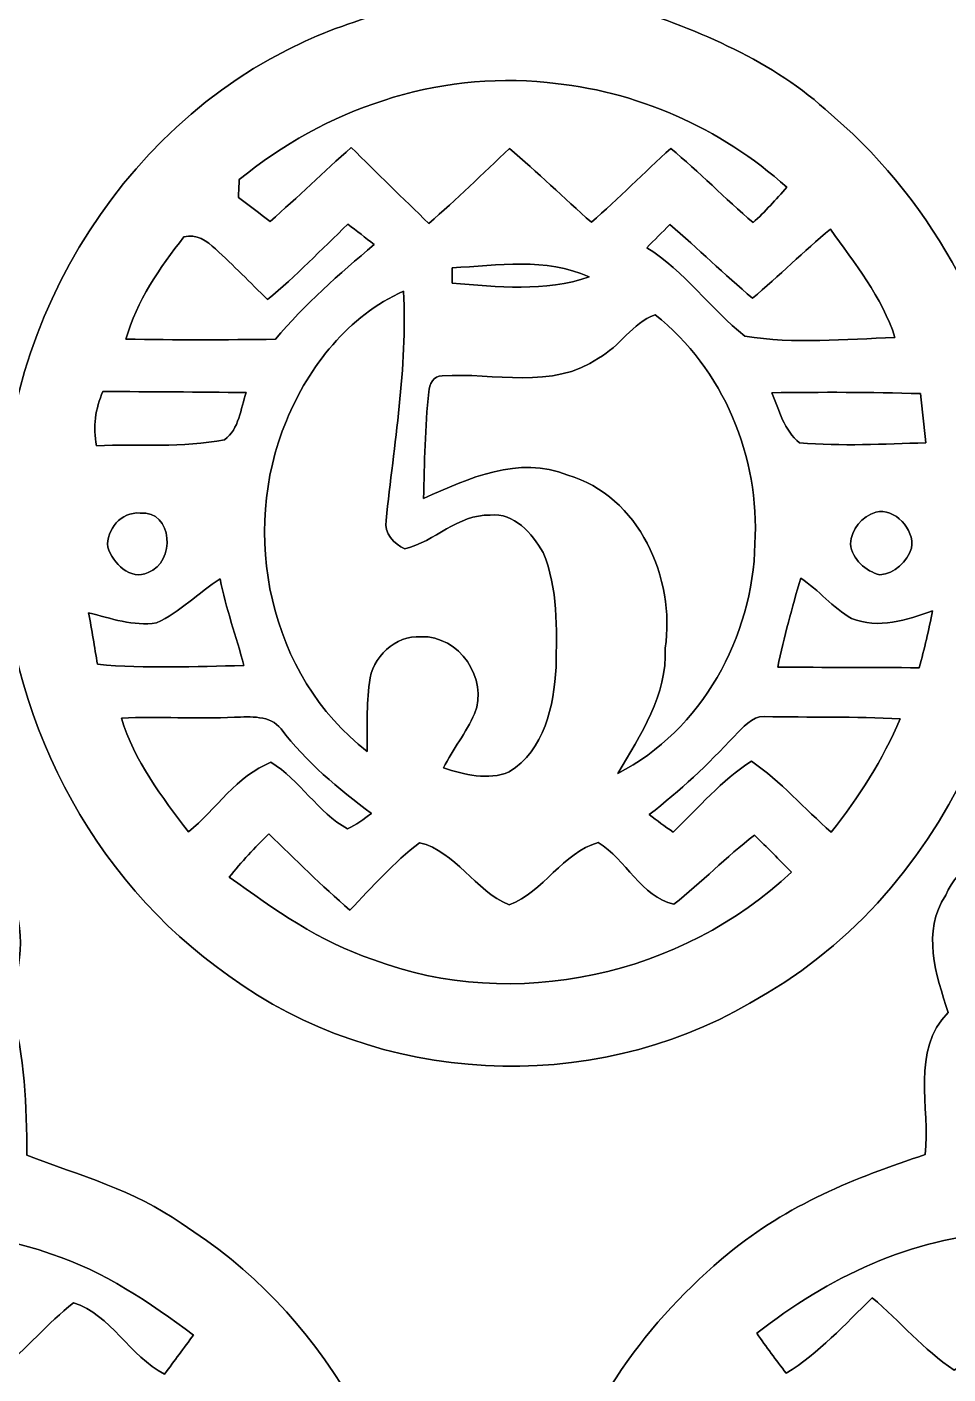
# Model space of a CAD drawing. Header units: centimetres. Extents: x -16.8 to 16.8, y -16.7 to 16.7.
# Drawn here: x -7.98 to -1.13, y -7.71 to 2.31 of the extents above; entities that cross this region are included whole.
import ezdxf

# ---------------------------------------------------------------- set-up
doc = ezdxf.new("R2010")
doc.units = ezdxf.units.CM
doc.header["$MEASUREMENT"] = 0
doc.layers.add('Layer 1', color=7, linetype='Continuous')

msp = doc.modelspace()

# ---------------------------------------------------------------- linework, layer by layer
at = {"layer": 'Layer 1', "color": 7}
for points, knots in [([(-16.77458, 16.66875), (-16.77458, 16.66875), (16.77458, 16.66875), (16.77458, 16.66875), (16.77458, 16.66875), (16.77458, 16.66875), (16.77458, -16.66875), (16.77458, -16.66875), (16.77458, -16.66875), (16.77458, -16.66875), (-16.77458, -16.66875), (-16.77458, -16.66875), (-16.77458, -16.66875), (-16.77458, -16.66875), (-16.77458, 16.66875), (-16.77458, 16.66875), (-16.77458, 16.66875), (-16.77458, 16.66875), (-16.77458, 16.66875), (-16.77458, 16.66875)], [0, 0, 0, 0, 0.16666667, 0.16666667, 0.16666667, 0.16666667, 0.33333333, 0.33333333, 0.33333333, 0.33333333, 0.5, 0.5, 0.5, 0.5, 0.66666667, 0.66666667, 0.66666667, 0.66666667, 1, 1, 1, 1]), ([(-5.1308, 4.11021), (-5.15549, 3.8795), (-5.00839, 3.64278), (-5.09764, 3.41736), (-5.09764, 3.41736), (-5.19042, 3.11397), (-5.16396, 2.79224), (-5.1756, 2.47932), (-5.1756, 2.47932), (-5.4169, 2.37949), (-5.67231, 2.31563), (-5.90868, 2.2031), (-5.90868, 2.2031), (-7.31943, 1.56245), (-8.22607, 0.00529), (-8.15834, -1.53353), (-8.15834, -1.53353), (-8.14317, -2.78941), (-7.50746, -4.02661), (-6.47488, -4.74662), (-6.47488, -4.74662), (-5.36822, -5.55731), (-3.78531, -5.64444), (-2.60103, -4.94841), (-2.60103, -4.94841), (-1.16769, -4.17618), (-0.37148, -2.43699), (-0.63359, -0.84349), (-0.63359, -0.84349), (-0.75212, 0.14499), (-1.28094, 1.06221), (-2.04047, 1.69792), (-2.04047, 1.69792), (-2.47544, 2.08809), (-3.0286, 2.29835), (-3.57258, 2.48391), (-3.57258, 2.48391), (-3.58704, 2.81023), (-3.55247, 3.15066), (-3.66324, 3.46393), (-3.66324, 3.46393), (-3.74333, 3.65619), (-3.58211, 3.84246), (-3.58987, 4.03613), (-3.58987, 4.03613), (-3.6262, 4.32082), (-3.76696, 4.62139), (-4.04566, 4.73922), (-4.04566, 4.73922), (-4.49086, 4.97769), (-5.12692, 4.62598), (-5.1308, 4.11021), (-5.1308, 4.11021), (-5.1308, 4.11021), (-5.1308, 4.11021), (-5.1308, 4.11021)], [0, 0, 0, 0, 0.06666667, 0.06666667, 0.06666667, 0.06666667, 0.13333333, 0.13333333, 0.13333333, 0.13333333, 0.2, 0.2, 0.2, 0.2, 0.26666667, 0.26666667, 0.26666667, 0.26666667, 0.33333333, 0.33333333, 0.33333333, 0.33333333, 0.4, 0.4, 0.4, 0.4, 0.46666667, 0.46666667, 0.46666667, 0.46666667, 0.53333333, 0.53333333, 0.53333333, 0.53333333, 0.6, 0.6, 0.6, 0.6, 0.66666667, 0.66666667, 0.66666667, 0.66666667, 0.73333333, 0.73333333, 0.73333333, 0.73333333, 0.8, 0.8, 0.8, 0.8, 0.86666667, 0.86666667, 0.86666667, 0.86666667, 1, 1, 1, 1]), ([(-6.39798, 1.17546), (-5.76121, 1.69545), (-4.93254, 1.98367), (-4.1081, 1.89583), (-4.1081, 1.89583), (-3.44946, 1.83903), (-2.81728, 1.55998), (-2.32657, 1.11795), (-2.32657, 1.11795), (-2.40559, 1.02588), (-2.48744, 0.93663), (-2.57669, 0.85443), (-2.57669, 0.85443), (-2.78412, 1.03505), (-2.97815, 1.23049), (-3.18911, 1.40688), (-3.18911, 1.40688), (-3.38596, 1.22414), (-3.57717, 1.0347), (-3.77896, 0.85725), (-3.77896, 0.85725), (-3.98357, 1.03928), (-4.18006, 1.22908), (-4.38926, 1.40582), (-4.38926, 1.40582), (-4.58752, 1.21849), (-4.7819, 1.02729), (-4.98828, 0.84878), (-4.98828, 0.84878), (-5.18089, 1.03681), (-5.37563, 1.22202), (-5.56507, 1.41323), (-5.56507, 1.41323), (-5.77039, 1.23508), (-5.96336, 1.04352), (-6.16726, 0.86395), (-6.16726, 0.86395), (-6.24664, 0.92287), (-6.32566, 0.98284), (-6.40468, 1.04175), (-6.40468, 1.04175), (-6.40256, 1.08656), (-6.40045, 1.13101), (-6.39798, 1.17546)], [0, 0, 0, 0, 0.08333333, 0.08333333, 0.08333333, 0.08333333, 0.16666667, 0.16666667, 0.16666667, 0.16666667, 0.25, 0.25, 0.25, 0.25, 0.33333333, 0.33333333, 0.33333333, 0.33333333, 0.41666667, 0.41666667, 0.41666667, 0.41666667, 0.5, 0.5, 0.5, 0.5, 0.58333333, 0.58333333, 0.58333333, 0.58333333, 0.66666667, 0.66666667, 0.66666667, 0.66666667, 0.75, 0.75, 0.75, 0.75, 0.83333333, 0.83333333, 0.83333333, 0.83333333, 1, 1, 1, 1]), ([(-6.18737, 0.28258), (-5.97676, 0.45685), (-5.78838, 0.65546), (-5.58976, 0.84243), (-5.58976, 0.84243), (-5.52485, 0.79304), (-5.45994, 0.74295), (-5.39609, 0.6918), (-5.39609, 0.6918), (-5.65326, 0.47025), (-5.91256, 0.24906), (-6.12987, -0.01305), (-6.12987, -0.01305), (-6.50064, -0.01729), (-6.87141, -0.01799), (-7.24182, -0.01199), (-7.24182, -0.01199), (-7.16068, 0.27164), (-6.99135, 0.51999), (-6.81002, 0.74824), (-6.81002, 0.74824), (-6.71971, 0.77752), (-6.63787, 0.71508), (-6.57401, 0.65899), (-6.57401, 0.65899), (-6.44137, 0.53763), (-6.31684, 0.40746), (-6.18737, 0.28258)], [0, 0, 0, 0, 0.125, 0.125, 0.125, 0.125, 0.25, 0.25, 0.25, 0.25, 0.375, 0.375, 0.375, 0.375, 0.5, 0.5, 0.5, 0.5, 0.625, 0.625, 0.625, 0.625, 0.75, 0.75, 0.75, 0.75, 1, 1, 1, 1]), ([(-3.36726, 0.66816), (-3.31047, 0.72566), (-3.25332, 0.78317), (-3.19581, 0.83996), (-3.19581, 0.83996), (-2.98626, 0.66287), (-2.78977, 0.47061), (-2.58128, 0.29175), (-2.58128, 0.29175), (-2.38407, 0.45861), (-2.19992, 0.64064), (-2.00166, 0.8068), (-2.00166, 0.8068), (-1.82139, 0.55245), (-1.61678, 0.30198), (-1.52118, 0.00035), (-1.52118, 0.00035), (-1.89195, -0.01094), (-2.27154, -0.05151), (-2.63807, 0.01058), (-2.63807, 0.01058), (-2.89384, 0.21343), (-3.08469, 0.49354), (-3.36726, 0.66816)], [0, 0, 0, 0, 0.14285714, 0.14285714, 0.14285714, 0.14285714, 0.28571429, 0.28571429, 0.28571429, 0.28571429, 0.42857143, 0.42857143, 0.42857143, 0.42857143, 0.57142857, 0.57142857, 0.57142857, 0.57142857, 0.71428571, 0.71428571, 0.71428571, 0.71428571, 1, 1, 1, 1]), ([(-4.81401, 0.51788), (-4.47393, 0.5394), (-4.11903, 0.59478), (-3.79659, 0.45156), (-3.79659, 0.45156), (-4.12256, 0.33655), (-4.47851, 0.37818), (-4.81542, 0.40358), (-4.81542, 0.40358), (-4.81506, 0.43215), (-4.81436, 0.4893), (-4.81401, 0.51788)], [0, 0, 0, 0, 0.25, 0.25, 0.25, 0.25, 0.5, 0.5, 0.5, 0.5, 1, 1, 1, 1]), ([(-6.04696, -0.61842), (-5.88081, -0.21061), (-5.58518, 0.16051), (-5.17701, 0.34502), (-5.17701, 0.34502), (-5.14597, -0.22719), (-5.24792, -0.79304), (-5.30613, -1.35996), (-5.30613, -1.35996), (-5.3213, -1.45556), (-5.24722, -1.53353), (-5.16643, -1.57127), (-5.16643, -1.57127), (-4.94206, -1.51765), (-4.7752, -1.31128), (-4.53143, -1.32115), (-4.53143, -1.32115), (-4.35328, -1.29822), (-4.22028, -1.45803), (-4.13879, -1.59703), (-4.13879, -1.59703), (-4.02555, -1.86408), (-4.03719, -2.16676), (-4.04213, -2.45145), (-4.04213, -2.45145), (-4.05836, -2.7372), (-4.1275, -3.06952), (-4.39032, -3.23003), (-4.39032, -3.23003), (-4.54907, -3.29353), (-4.7244, -3.25014), (-4.87998, -3.2004), (-4.87998, -3.2004), (-4.81048, -3.06141), (-4.71064, -2.93899), (-4.64785, -2.79682), (-4.64785, -2.79682), (-4.54272, -2.53859), (-4.76391, -2.21403), (-5.04649, -2.22462), (-5.04649, -2.22462), (-5.23769, -2.21051), (-5.41126, -2.37808), (-5.43031, -2.56469), (-5.43031, -2.56469), (-5.45112, -2.73473), (-5.44865, -2.90583), (-5.44583, -3.07693), (-5.44583, -3.07693), (-6.17714, -2.51813), (-6.39798, -1.45133), (-6.04696, -0.61842)], [0, 0, 0, 0, 0.07142857, 0.07142857, 0.07142857, 0.07142857, 0.14285714, 0.14285714, 0.14285714, 0.14285714, 0.21428571, 0.21428571, 0.21428571, 0.21428571, 0.28571429, 0.28571429, 0.28571429, 0.28571429, 0.35714286, 0.35714286, 0.35714286, 0.35714286, 0.42857143, 0.42857143, 0.42857143, 0.42857143, 0.5, 0.5, 0.5, 0.5, 0.57142857, 0.57142857, 0.57142857, 0.57142857, 0.64285714, 0.64285714, 0.64285714, 0.64285714, 0.71428571, 0.71428571, 0.71428571, 0.71428571, 0.78571429, 0.78571429, 0.78571429, 0.78571429, 0.85714286, 0.85714286, 0.85714286, 0.85714286, 1, 1, 1, 1]), ([(-3.72674, -0.15205), (-3.56799, -0.06879), (-3.47663, 0.10724), (-3.30588, 0.16933), (-3.30588, 0.16933), (-2.79718, -0.22825), (-2.52483, -0.89288), (-2.56258, -1.53317), (-2.56258, -1.53317), (-2.57704, -2.22285), (-2.95875, -2.92453), (-3.58316, -3.24026), (-3.58316, -3.24026), (-3.41242, -2.95381), (-3.21557, -2.65924), (-3.23003, -2.30999), (-3.23003, -2.30999), (-3.15348, -1.79176), (-3.42406, -1.17616), (-3.95534, -1.02306), (-3.95534, -1.02306), (-4.31906, -0.87489), (-4.69441, -1.04563), (-5.02673, -1.19627), (-5.02673, -1.19627), (-5.02214, -0.93204), (-5.01615, -0.66746), (-4.98898, -0.40464), (-4.98898, -0.40464), (-4.98651, -0.34749), (-4.95265, -0.28293), (-4.88809, -0.28434), (-4.88809, -0.28434), (-4.50462, -0.25894), (-4.06718, -0.39264), (-3.72674, -0.15205)], [0, 0, 0, 0, 0.1, 0.1, 0.1, 0.1, 0.2, 0.2, 0.2, 0.2, 0.3, 0.3, 0.3, 0.3, 0.4, 0.4, 0.4, 0.4, 0.5, 0.5, 0.5, 0.5, 0.6, 0.6, 0.6, 0.6, 0.7, 0.7, 0.7, 0.7, 0.8, 0.8, 0.8, 0.8, 1, 1, 1, 1]), ([(-7.41221, -0.40005), (-7.05732, -0.40393), (-6.70207, -0.40428), (-6.34683, -0.40887), (-6.34683, -0.40887), (-6.3881, -0.5274), (-6.39904, -0.68121), (-6.50699, -0.75953), (-6.50699, -0.75953), (-6.81849, -0.82233), (-7.14304, -0.78952), (-7.45913, -0.80398), (-7.45913, -0.80398), (-7.49018, -0.6671), (-7.46725, -0.52776), (-7.41221, -0.40005)], [0, 0, 0, 0, 0.2, 0.2, 0.2, 0.2, 0.4, 0.4, 0.4, 0.4, 0.6, 0.6, 0.6, 0.6, 1, 1, 1, 1]), ([(-2.43769, -0.41028), (-2.06939, -0.40499), (-1.70074, -0.40605), (-1.33209, -0.41663), (-1.33209, -0.41663), (-1.31657, -0.53834), (-1.30493, -0.66005), (-1.29293, -0.78281), (-1.29293, -0.78281), (-1.60514, -0.79128), (-1.91876, -0.80998), (-2.23026, -0.78211), (-2.23026, -0.78211), (-2.34633, -0.69144), (-2.38301, -0.5401), (-2.43769, -0.41028)], [0, 0, 0, 0, 0.2, 0.2, 0.2, 0.2, 0.4, 0.4, 0.4, 0.4, 0.6, 0.6, 0.6, 0.6, 1, 1, 1, 1]), ([(-7.13599, -1.30528), (-6.88869, -1.28305), (-6.87105, -1.67428), (-7.07637, -1.74625), (-7.07637, -1.74625), (-7.20796, -1.81151), (-7.33813, -1.67569), (-7.37694, -1.55928), (-7.37694, -1.55928), (-7.38752, -1.4284), (-7.27569, -1.29187), (-7.13599, -1.30528)], [0, 0, 0, 0, 0.25, 0.25, 0.25, 0.25, 0.5, 0.5, 0.5, 0.5, 1, 1, 1, 1]), ([(-1.66441, -1.29787), (-1.52047, -1.26647), (-1.37583, -1.42381), (-1.39735, -1.56492), (-1.39735, -1.56492), (-1.42981, -1.66652), (-1.524, -1.75719), (-1.63301, -1.76389), (-1.63301, -1.76389), (-1.74025, -1.73884), (-1.84044, -1.64712), (-1.85173, -1.53458), (-1.85173, -1.53458), (-1.8482, -1.42663), (-1.7653, -1.33068), (-1.66441, -1.29787)], [0, 0, 0, 0, 0.2, 0.2, 0.2, 0.2, 0.4, 0.4, 0.4, 0.4, 0.6, 0.6, 0.6, 0.6, 1, 1, 1, 1]), ([(-7.01428, -2.12125), (-6.83895, -2.04188), (-6.70278, -1.89724), (-6.54121, -1.79388), (-6.54121, -1.79388), (-6.49852, -2.0133), (-6.41914, -2.2225), (-6.36446, -2.43875), (-6.36446, -2.43875), (-6.72712, -2.44616), (-7.09154, -2.46309), (-7.45349, -2.42923), (-7.45349, -2.42923), (-7.47324, -2.30117), (-7.49653, -2.17382), (-7.5184, -2.04646), (-7.5184, -2.04646), (-7.35506, -2.08703), (-7.18432, -2.14947), (-7.01428, -2.12125)], [0, 0, 0, 0, 0.16666667, 0.16666667, 0.16666667, 0.16666667, 0.33333333, 0.33333333, 0.33333333, 0.33333333, 0.5, 0.5, 0.5, 0.5, 0.66666667, 0.66666667, 0.66666667, 0.66666667, 1, 1, 1, 1]), ([(-2.22215, -1.78823), (-2.08844, -1.87854), (-1.98438, -2.00801), (-1.84397, -2.08915), (-1.84397, -2.08915), (-1.645, -2.16853), (-1.43157, -2.10079), (-1.24107, -2.03165), (-1.24107, -2.03165), (-1.26929, -2.17382), (-1.30281, -2.31493), (-1.34056, -2.45498), (-1.34056, -2.45498), (-1.69157, -2.45322), (-2.04223, -2.45357), (-2.39289, -2.44969), (-2.39289, -2.44969), (-2.34738, -2.22638), (-2.28529, -2.00695), (-2.22215, -1.78823)], [0, 0, 0, 0, 0.16666667, 0.16666667, 0.16666667, 0.16666667, 0.33333333, 0.33333333, 0.33333333, 0.33333333, 0.5, 0.5, 0.5, 0.5, 0.66666667, 0.66666667, 0.66666667, 0.66666667, 1, 1, 1, 1]), ([(-7.27463, -2.82893), (-6.99417, -2.81658), (-6.71371, -2.83739), (-6.43361, -2.82258), (-6.43361, -2.82258), (-6.31543, -2.82187), (-6.16903, -2.80423), (-6.08718, -2.91006), (-6.08718, -2.91006), (-5.8988, -3.15595), (-5.66279, -3.35527), (-5.41443, -3.53836), (-5.41443, -3.53836), (-5.47229, -3.57928), (-5.52873, -3.62303), (-5.59294, -3.65372), (-5.59294, -3.65372), (-5.81554, -3.52989), (-5.94572, -3.29036), (-6.16303, -3.15842), (-6.16303, -3.15842), (-6.41456, -3.25614), (-6.57225, -3.50802), (-6.7758, -3.6763), (-6.7758, -3.6763), (-6.97265, -3.41489), (-7.18114, -3.14748), (-7.27463, -2.82893)], [0, 0, 0, 0, 0.125, 0.125, 0.125, 0.125, 0.25, 0.25, 0.25, 0.25, 0.375, 0.375, 0.375, 0.375, 0.5, 0.5, 0.5, 0.5, 0.625, 0.625, 0.625, 0.625, 0.75, 0.75, 0.75, 0.75, 1, 1, 1, 1]), ([(-2.71533, -2.96298), (-2.65183, -2.90301), (-2.59045, -2.81517), (-2.49273, -2.81834), (-2.49273, -2.81834), (-2.15618, -2.82469), (-1.81857, -2.81728), (-1.48202, -2.83492), (-1.48202, -2.83492), (-1.61184, -3.13831), (-1.78964, -3.42018), (-1.99531, -3.677), (-1.99531, -3.677), (-2.19604, -3.5052), (-2.36855, -3.29812), (-2.58868, -3.15031), (-2.58868, -3.15031), (-2.81093, -3.29106), (-2.98238, -3.49709), (-3.17183, -3.677), (-3.17183, -3.677), (-3.2325, -3.63502), (-3.29142, -3.59163), (-3.34857, -3.54612), (-3.34857, -3.54612), (-3.11997, -3.37114), (-2.91148, -3.17288), (-2.71533, -2.96298)], [0, 0, 0, 0, 0.125, 0.125, 0.125, 0.125, 0.25, 0.25, 0.25, 0.25, 0.375, 0.375, 0.375, 0.375, 0.5, 0.5, 0.5, 0.5, 0.625, 0.625, 0.625, 0.625, 0.75, 0.75, 0.75, 0.75, 1, 1, 1, 1]), ([(-1.14406, -4.14655), (-1.32362, -4.41431), (-1.21673, -4.73922), (-1.12501, -5.01967), (-1.12501, -5.01967), (-1.40476, -5.29766), (-1.25836, -5.72841), (-1.29575, -6.07554), (-1.29575, -6.07554), (-1.81539, -6.24487), (-2.32904, -6.45336), (-2.75449, -6.80649), (-2.75449, -6.80649), (-3.36621, -7.30497), (-3.83787, -7.97666), (-4.07035, -8.73337), (-4.07035, -8.73337), (-4.45488, -9.94128), (-4.25344, -11.33263), (-3.50802, -12.3631), (-3.50802, -12.3631), (-2.79964, -13.36957), (-1.57939, -14.0395), (-0.33443, -13.95377), (-0.33443, -13.95377), (0.85584, -13.93719), (1.99425, -13.25704), (2.62714, -12.25832), (2.62714, -12.25832), (3.38208, -11.18306), (3.49462, -9.73878), (3.05223, -8.51923), (3.05223, -8.51923), (2.6095, -7.33213), (1.57304, -6.39269), (0.34184, -6.08577), (0.34184, -6.08577), (0.29774, -5.73334), (0.43815, -5.30296), (0.1845, -5.00874), (0.1845, -5.00874), (0.33267, -4.65384), (0.35384, -4.18924), (0.02611, -3.92571), (0.02611, -3.92571), (-0.31256, -3.5874), (-0.94827, -3.71299), (-1.14406, -4.14655), (-1.14406, -4.14655), (-1.14406, -4.14655), (-1.14406, -4.14655), (-1.14406, -4.14655)], [0, 0, 0, 0, 0.07142857, 0.07142857, 0.07142857, 0.07142857, 0.14285714, 0.14285714, 0.14285714, 0.14285714, 0.21428571, 0.21428571, 0.21428571, 0.21428571, 0.28571429, 0.28571429, 0.28571429, 0.28571429, 0.35714286, 0.35714286, 0.35714286, 0.35714286, 0.42857143, 0.42857143, 0.42857143, 0.42857143, 0.5, 0.5, 0.5, 0.5, 0.57142857, 0.57142857, 0.57142857, 0.57142857, 0.64285714, 0.64285714, 0.64285714, 0.64285714, 0.71428571, 0.71428571, 0.71428571, 0.71428571, 0.78571429, 0.78571429, 0.78571429, 0.78571429, 0.85714286, 0.85714286, 0.85714286, 0.85714286, 1, 1, 1, 1]), ([(-6.47277, -4.01285), (-6.3821, -3.89855), (-6.28297, -3.7913), (-6.1782, -3.69041), (-6.1782, -3.69041), (-5.97958, -3.88126), (-5.7852, -4.07741), (-5.57601, -4.25697), (-5.57601, -4.25697), (-5.40844, -4.08481), (-5.24898, -3.90208), (-5.05707, -3.75638), (-5.05707, -3.75638), (-4.79002, -3.81811), (-4.64397, -4.1148), (-4.39138, -4.21816), (-4.39138, -4.21816), (-4.13491, -4.12291), (-3.99274, -3.82905), (-3.7278, -3.75497), (-3.7278, -3.75497), (-3.52354, -3.88126), (-3.40748, -4.15749), (-3.16548, -4.21358), (-3.16548, -4.21358), (-2.95804, -4.05201), (-2.77601, -3.85974), (-2.56646, -3.70029), (-2.56646, -3.70029), (-2.47438, -3.7906), (-2.38196, -3.88197), (-2.29059, -3.97404), (-2.29059, -3.97404), (-3.10127, -4.74028), (-4.3561, -5.02461), (-5.40385, -4.62386), (-5.40385, -4.62386), (-5.79896, -4.49756), (-6.13798, -4.24991), (-6.47277, -4.01285)], [0, 0, 0, 0, 0.09090909, 0.09090909, 0.09090909, 0.09090909, 0.18181818, 0.18181818, 0.18181818, 0.18181818, 0.27272727, 0.27272727, 0.27272727, 0.27272727, 0.36363636, 0.36363636, 0.36363636, 0.36363636, 0.45454545, 0.45454545, 0.45454545, 0.45454545, 0.54545455, 0.54545455, 0.54545455, 0.54545455, 0.63636364, 0.63636364, 0.63636364, 0.63636364, 0.72727273, 0.72727273, 0.72727273, 0.72727273, 0.81818182, 0.81818182, 0.81818182, 0.81818182, 1, 1, 1, 1]), ([(-9.55393, -4.61398), (-9.5437, -4.76814), (-9.43469, -4.92689), (-9.49254, -5.08388), (-9.49254, -5.08388), (-9.5945, -5.39679), (-9.57545, -5.73158), (-9.58638, -6.05649), (-9.58638, -6.05649), (-9.72432, -6.11646), (-9.86473, -6.17114), (-10.00689, -6.22053), (-10.00689, -6.22053), (-10.60591, -6.42761), (-11.14319, -6.80156), (-11.56053, -7.27781), (-11.56053, -7.27781), (-12.59628, -8.42081), (-12.87216, -10.17517), (-12.25797, -11.58699), (-12.25797, -11.58699), (-11.71646, -12.97658), (-10.30146, -13.97635), (-8.80357, -13.98199), (-8.80357, -13.98199), (-8.15305, -13.95412), (-7.49053, -13.80772), (-6.93349, -13.45812), (-6.93349, -13.45812), (-5.62257, -12.68977), (-4.85775, -11.11744), (-5.02214, -9.61284), (-5.02214, -9.61284), (-5.1248, -8.39964), (-5.79296, -7.23441), (-6.83119, -6.58601), (-6.83119, -6.58601), (-7.17585, -6.34012), (-7.5879, -6.22864), (-7.97878, -6.08048), (-7.97878, -6.08048), (-7.97878, -5.71288), (-7.99042, -5.34211), (-8.09801, -4.99004), (-8.09801, -4.99004), (-8.04933, -4.71276), (-7.95126, -4.39138), (-8.12412, -4.13949), (-8.12412, -4.13949), (-8.25853, -3.89572), (-8.52099, -3.74156), (-8.79793, -3.72886), (-8.79793, -3.72886), (-9.2269, -3.75673), (-9.63754, -4.16913), (-9.55393, -4.61398), (-9.55393, -4.61398), (-9.55393, -4.61398), (-9.55393, -4.61398), (-9.55393, -4.61398)], [0, 0, 0, 0, 0.0625, 0.0625, 0.0625, 0.0625, 0.125, 0.125, 0.125, 0.125, 0.1875, 0.1875, 0.1875, 0.1875, 0.25, 0.25, 0.25, 0.25, 0.3125, 0.3125, 0.3125, 0.3125, 0.375, 0.375, 0.375, 0.375, 0.4375, 0.4375, 0.4375, 0.4375, 0.5, 0.5, 0.5, 0.5, 0.5625, 0.5625, 0.5625, 0.5625, 0.625, 0.625, 0.625, 0.625, 0.6875, 0.6875, 0.6875, 0.6875, 0.75, 0.75, 0.75, 0.75, 0.8125, 0.8125, 0.8125, 0.8125, 0.875, 0.875, 0.875, 0.875, 1, 1, 1, 1]), ([(-10.86661, -7.44502), (-10.06193, -6.68761), (-8.83285, -6.44631), (-7.79568, -6.81461), (-7.79568, -6.81461), (-7.40622, -6.93984), (-7.06543, -7.17621), (-6.73911, -7.4168), (-6.73911, -7.4168), (-6.81002, -7.51381), (-6.88234, -7.60977), (-6.9536, -7.70678), (-6.9536, -7.70678), (-7.2136, -7.5759), (-7.35365, -7.26405), (-7.63094, -7.17691), (-7.63094, -7.17691), (-7.82496, -7.32861), (-7.98054, -7.52299), (-8.17351, -7.67574), (-8.17351, -7.67574), (-8.44762, -7.60095), (-8.55133, -7.23794), (-8.82968, -7.17973), (-8.82968, -7.17973), (-9.03746, -7.3406), (-9.21385, -7.53816), (-9.41846, -7.70326), (-9.41846, -7.70326), (-9.59344, -7.53216), (-9.75642, -7.34836), (-9.94763, -7.19561), (-9.94763, -7.19561), (-10.00266, -7.15222), (-10.07533, -7.20019), (-10.11167, -7.24464), (-10.11167, -7.24464), (-10.27712, -7.38822), (-10.42882, -7.54662), (-10.59004, -7.69549), (-10.59004, -7.69549), (-10.68282, -7.61118), (-10.77489, -7.52898), (-10.86661, -7.44502)], [0, 0, 0, 0, 0.08333333, 0.08333333, 0.08333333, 0.08333333, 0.16666667, 0.16666667, 0.16666667, 0.16666667, 0.25, 0.25, 0.25, 0.25, 0.33333333, 0.33333333, 0.33333333, 0.33333333, 0.41666667, 0.41666667, 0.41666667, 0.41666667, 0.5, 0.5, 0.5, 0.5, 0.58333333, 0.58333333, 0.58333333, 0.58333333, 0.66666667, 0.66666667, 0.66666667, 0.66666667, 0.75, 0.75, 0.75, 0.75, 0.83333333, 0.83333333, 0.83333333, 0.83333333, 1, 1, 1, 1]), ([(-2.54811, -7.40339), (-2.02494, -6.99276), (-1.39629, -6.6869), (-0.72249, -6.65656), (-0.72249, -6.65656), (0.10442, -6.56978), (0.95038, -6.87458), (1.56422, -7.42703), (1.56422, -7.42703), (1.49401, -7.52369), (1.4164, -7.61436), (1.32997, -7.69655), (1.32997, -7.69655), (1.11654, -7.51593), (0.91511, -7.32155), (0.70379, -7.13916), (0.70379, -7.13916), (0.51082, -7.31943), (0.34678, -7.54027), (0.11747, -7.6775), (0.11747, -7.6775), (-0.1083, -7.5251), (-0.28646, -7.31344), (-0.49318, -7.13775), (-0.49318, -7.13775), (-0.68545, -7.31979), (-0.84773, -7.54486), (-1.08197, -7.6768), (-1.08197, -7.6768), (-1.30739, -7.52581), (-1.48449, -7.3152), (-1.69016, -7.13987), (-1.69016, -7.13987), (-1.89406, -7.33707), (-2.08633, -7.55297), (-2.33116, -7.70079), (-2.33116, -7.70079), (-2.40524, -7.60236), (-2.48003, -7.5057), (-2.54811, -7.40339)], [0, 0, 0, 0, 0.09090909, 0.09090909, 0.09090909, 0.09090909, 0.18181818, 0.18181818, 0.18181818, 0.18181818, 0.27272727, 0.27272727, 0.27272727, 0.27272727, 0.36363636, 0.36363636, 0.36363636, 0.36363636, 0.45454545, 0.45454545, 0.45454545, 0.45454545, 0.54545455, 0.54545455, 0.54545455, 0.54545455, 0.63636364, 0.63636364, 0.63636364, 0.63636364, 0.72727273, 0.72727273, 0.72727273, 0.72727273, 0.81818182, 0.81818182, 0.81818182, 0.81818182, 1, 1, 1, 1])]:
    msp.add_open_spline(points, degree=3, knots=knots, dxfattribs=at)
at = {"layer": 'Layer 1', "color": 250}
for points, knots in [([(-5.1308, 4.11021), (-5.12692, 4.62598), (-4.49086, 4.97769), (-4.04566, 4.73922), (-4.04566, 4.73922), (-3.76696, 4.62139), (-3.6262, 4.32082), (-3.58987, 4.03613), (-3.58987, 4.03613), (-3.58211, 3.84246), (-3.74333, 3.65619), (-3.66324, 3.46393), (-3.66324, 3.46393), (-3.55247, 3.15066), (-3.58704, 2.81023), (-3.57258, 2.48391), (-3.57258, 2.48391), (-3.0286, 2.29835), (-2.47544, 2.08809), (-2.04047, 1.69792), (-2.04047, 1.69792), (-1.28094, 1.06221), (-0.75212, 0.14499), (-0.63359, -0.84349), (-0.63359, -0.84349), (-0.37148, -2.43699), (-1.16769, -4.17618), (-2.60103, -4.94841), (-2.60103, -4.94841), (-3.78531, -5.64444), (-5.36822, -5.55731), (-6.47488, -4.74662), (-6.47488, -4.74662), (-7.50746, -4.02661), (-8.14317, -2.78941), (-8.15834, -1.53353), (-8.15834, -1.53353), (-8.22607, 0.00529), (-7.31943, 1.56245), (-5.90868, 2.2031), (-5.90868, 2.2031), (-5.67231, 2.31563), (-5.4169, 2.37949), (-5.1756, 2.47932), (-5.1756, 2.47932), (-5.16396, 2.79224), (-5.19042, 3.11397), (-5.09764, 3.41736), (-5.09764, 3.41736), (-5.00839, 3.64278), (-5.15549, 3.8795), (-5.1308, 4.11021), (-5.1308, 4.11021), (-5.1308, 4.11021), (-5.1308, 4.11021), (-5.1308, 4.11021)], [0, 0, 0, 0, 0.06666667, 0.06666667, 0.06666667, 0.06666667, 0.13333333, 0.13333333, 0.13333333, 0.13333333, 0.2, 0.2, 0.2, 0.2, 0.26666667, 0.26666667, 0.26666667, 0.26666667, 0.33333333, 0.33333333, 0.33333333, 0.33333333, 0.4, 0.4, 0.4, 0.4, 0.46666667, 0.46666667, 0.46666667, 0.46666667, 0.53333333, 0.53333333, 0.53333333, 0.53333333, 0.6, 0.6, 0.6, 0.6, 0.66666667, 0.66666667, 0.66666667, 0.66666667, 0.73333333, 0.73333333, 0.73333333, 0.73333333, 0.8, 0.8, 0.8, 0.8, 0.86666667, 0.86666667, 0.86666667, 0.86666667, 1, 1, 1, 1]), ([(-6.39798, 1.17546), (-6.40045, 1.13101), (-6.40256, 1.08656), (-6.40468, 1.04175), (-6.40468, 1.04175), (-6.32566, 0.98284), (-6.24664, 0.92287), (-6.16726, 0.86395), (-6.16726, 0.86395), (-5.96336, 1.04352), (-5.77039, 1.23508), (-5.56507, 1.41323), (-5.56507, 1.41323), (-5.37563, 1.22202), (-5.18089, 1.03681), (-4.98828, 0.84878), (-4.98828, 0.84878), (-4.7819, 1.02729), (-4.58752, 1.21849), (-4.38926, 1.40582), (-4.38926, 1.40582), (-4.18006, 1.22908), (-3.98357, 1.03928), (-3.77896, 0.85725), (-3.77896, 0.85725), (-3.57717, 1.0347), (-3.38596, 1.22414), (-3.18911, 1.40688), (-3.18911, 1.40688), (-2.97815, 1.23049), (-2.78412, 1.03505), (-2.57669, 0.85443), (-2.57669, 0.85443), (-2.48744, 0.93663), (-2.40559, 1.02588), (-2.32657, 1.11795), (-2.32657, 1.11795), (-2.81728, 1.55998), (-3.44946, 1.83903), (-4.1081, 1.89583), (-4.1081, 1.89583), (-4.93254, 1.98367), (-5.76121, 1.69545), (-6.39798, 1.17546), (-6.39798, 1.17546), (-6.39798, 1.17546), (-6.39798, 1.17546), (-6.39798, 1.17546)], [0, 0, 0, 0, 0.07692308, 0.07692308, 0.07692308, 0.07692308, 0.15384615, 0.15384615, 0.15384615, 0.15384615, 0.23076923, 0.23076923, 0.23076923, 0.23076923, 0.30769231, 0.30769231, 0.30769231, 0.30769231, 0.38461538, 0.38461538, 0.38461538, 0.38461538, 0.46153846, 0.46153846, 0.46153846, 0.46153846, 0.53846154, 0.53846154, 0.53846154, 0.53846154, 0.61538462, 0.61538462, 0.61538462, 0.61538462, 0.69230769, 0.69230769, 0.69230769, 0.69230769, 0.76923077, 0.76923077, 0.76923077, 0.76923077, 0.84615385, 0.84615385, 0.84615385, 0.84615385, 1, 1, 1, 1]), ([(-6.18737, 0.28258), (-6.31684, 0.40746), (-6.44137, 0.53763), (-6.57401, 0.65899), (-6.57401, 0.65899), (-6.63787, 0.71508), (-6.71971, 0.77752), (-6.81002, 0.74824), (-6.81002, 0.74824), (-6.99135, 0.51999), (-7.16068, 0.27164), (-7.24182, -0.01199), (-7.24182, -0.01199), (-6.87141, -0.01799), (-6.50064, -0.01729), (-6.12987, -0.01305), (-6.12987, -0.01305), (-5.91256, 0.24906), (-5.65326, 0.47025), (-5.39609, 0.6918), (-5.39609, 0.6918), (-5.45994, 0.74295), (-5.52485, 0.79304), (-5.58976, 0.84243), (-5.58976, 0.84243), (-5.78838, 0.65546), (-5.97676, 0.45685), (-6.18737, 0.28258), (-6.18737, 0.28258), (-6.18737, 0.28258), (-6.18737, 0.28258), (-6.18737, 0.28258)], [0, 0, 0, 0, 0.11111111, 0.11111111, 0.11111111, 0.11111111, 0.22222222, 0.22222222, 0.22222222, 0.22222222, 0.33333333, 0.33333333, 0.33333333, 0.33333333, 0.44444444, 0.44444444, 0.44444444, 0.44444444, 0.55555556, 0.55555556, 0.55555556, 0.55555556, 0.66666667, 0.66666667, 0.66666667, 0.66666667, 0.77777778, 0.77777778, 0.77777778, 0.77777778, 1, 1, 1, 1]), ([(-3.36726, 0.66816), (-3.08469, 0.49354), (-2.89384, 0.21343), (-2.63807, 0.01058), (-2.63807, 0.01058), (-2.27154, -0.05151), (-1.89195, -0.01094), (-1.52118, 0.00035), (-1.52118, 0.00035), (-1.61678, 0.30198), (-1.82139, 0.55245), (-2.00166, 0.8068), (-2.00166, 0.8068), (-2.19992, 0.64064), (-2.38407, 0.45861), (-2.58128, 0.29175), (-2.58128, 0.29175), (-2.78977, 0.47061), (-2.98626, 0.66287), (-3.19581, 0.83996), (-3.19581, 0.83996), (-3.25332, 0.78317), (-3.31047, 0.72566), (-3.36726, 0.66816), (-3.36726, 0.66816), (-3.36726, 0.66816), (-3.36726, 0.66816), (-3.36726, 0.66816)], [0, 0, 0, 0, 0.125, 0.125, 0.125, 0.125, 0.25, 0.25, 0.25, 0.25, 0.375, 0.375, 0.375, 0.375, 0.5, 0.5, 0.5, 0.5, 0.625, 0.625, 0.625, 0.625, 0.75, 0.75, 0.75, 0.75, 1, 1, 1, 1]), ([(-4.81401, 0.51788), (-4.81436, 0.4893), (-4.81506, 0.43215), (-4.81542, 0.40358), (-4.81542, 0.40358), (-4.47851, 0.37818), (-4.12256, 0.33655), (-3.79659, 0.45156), (-3.79659, 0.45156), (-4.11903, 0.59478), (-4.47393, 0.5394), (-4.81401, 0.51788), (-4.81401, 0.51788), (-4.81401, 0.51788), (-4.81401, 0.51788), (-4.81401, 0.51788)], [0, 0, 0, 0, 0.2, 0.2, 0.2, 0.2, 0.4, 0.4, 0.4, 0.4, 0.6, 0.6, 0.6, 0.6, 1, 1, 1, 1]), ([(-6.04696, -0.61842), (-6.39798, -1.45133), (-6.17714, -2.51813), (-5.44583, -3.07693), (-5.44583, -3.07693), (-5.44865, -2.90583), (-5.45112, -2.73473), (-5.43031, -2.56469), (-5.43031, -2.56469), (-5.41126, -2.37808), (-5.23769, -2.21051), (-5.04649, -2.22462), (-5.04649, -2.22462), (-4.76391, -2.21403), (-4.54272, -2.53859), (-4.64785, -2.79682), (-4.64785, -2.79682), (-4.71064, -2.93899), (-4.81048, -3.06141), (-4.87998, -3.2004), (-4.87998, -3.2004), (-4.7244, -3.25014), (-4.54907, -3.29353), (-4.39032, -3.23003), (-4.39032, -3.23003), (-4.1275, -3.06952), (-4.05836, -2.7372), (-4.04213, -2.45145), (-4.04213, -2.45145), (-4.03719, -2.16676), (-4.02555, -1.86408), (-4.13879, -1.59703), (-4.13879, -1.59703), (-4.22028, -1.45803), (-4.35328, -1.29822), (-4.53143, -1.32115), (-4.53143, -1.32115), (-4.7752, -1.31128), (-4.94206, -1.51765), (-5.16643, -1.57127), (-5.16643, -1.57127), (-5.24722, -1.53353), (-5.3213, -1.45556), (-5.30613, -1.35996), (-5.30613, -1.35996), (-5.24792, -0.79304), (-5.14597, -0.22719), (-5.17701, 0.34502), (-5.17701, 0.34502), (-5.58518, 0.16051), (-5.88081, -0.21061), (-6.04696, -0.61842), (-6.04696, -0.61842), (-6.04696, -0.61842), (-6.04696, -0.61842), (-6.04696, -0.61842)], [0, 0, 0, 0, 0.06666667, 0.06666667, 0.06666667, 0.06666667, 0.13333333, 0.13333333, 0.13333333, 0.13333333, 0.2, 0.2, 0.2, 0.2, 0.26666667, 0.26666667, 0.26666667, 0.26666667, 0.33333333, 0.33333333, 0.33333333, 0.33333333, 0.4, 0.4, 0.4, 0.4, 0.46666667, 0.46666667, 0.46666667, 0.46666667, 0.53333333, 0.53333333, 0.53333333, 0.53333333, 0.6, 0.6, 0.6, 0.6, 0.66666667, 0.66666667, 0.66666667, 0.66666667, 0.73333333, 0.73333333, 0.73333333, 0.73333333, 0.8, 0.8, 0.8, 0.8, 0.86666667, 0.86666667, 0.86666667, 0.86666667, 1, 1, 1, 1]), ([(-3.72674, -0.15205), (-4.06718, -0.39264), (-4.50462, -0.25894), (-4.88809, -0.28434), (-4.88809, -0.28434), (-4.95265, -0.28293), (-4.98651, -0.34749), (-4.98898, -0.40464), (-4.98898, -0.40464), (-5.01615, -0.66746), (-5.02214, -0.93204), (-5.02673, -1.19627), (-5.02673, -1.19627), (-4.69441, -1.04563), (-4.31906, -0.87489), (-3.95534, -1.02306), (-3.95534, -1.02306), (-3.42406, -1.17616), (-3.15348, -1.79176), (-3.23003, -2.30999), (-3.23003, -2.30999), (-3.21557, -2.65924), (-3.41242, -2.95381), (-3.58316, -3.24026), (-3.58316, -3.24026), (-2.95875, -2.92453), (-2.57704, -2.22285), (-2.56258, -1.53317), (-2.56258, -1.53317), (-2.52483, -0.89288), (-2.79718, -0.22825), (-3.30588, 0.16933), (-3.30588, 0.16933), (-3.47663, 0.10724), (-3.56799, -0.06879), (-3.72674, -0.15205), (-3.72674, -0.15205), (-3.72674, -0.15205), (-3.72674, -0.15205), (-3.72674, -0.15205)], [0, 0, 0, 0, 0.09090909, 0.09090909, 0.09090909, 0.09090909, 0.18181818, 0.18181818, 0.18181818, 0.18181818, 0.27272727, 0.27272727, 0.27272727, 0.27272727, 0.36363636, 0.36363636, 0.36363636, 0.36363636, 0.45454545, 0.45454545, 0.45454545, 0.45454545, 0.54545455, 0.54545455, 0.54545455, 0.54545455, 0.63636364, 0.63636364, 0.63636364, 0.63636364, 0.72727273, 0.72727273, 0.72727273, 0.72727273, 0.81818182, 0.81818182, 0.81818182, 0.81818182, 1, 1, 1, 1]), ([(-7.41221, -0.40005), (-7.46725, -0.52776), (-7.49018, -0.6671), (-7.45913, -0.80398), (-7.45913, -0.80398), (-7.14304, -0.78952), (-6.81849, -0.82233), (-6.50699, -0.75953), (-6.50699, -0.75953), (-6.39904, -0.68121), (-6.3881, -0.5274), (-6.34683, -0.40887), (-6.34683, -0.40887), (-6.70207, -0.40428), (-7.05732, -0.40393), (-7.41221, -0.40005), (-7.41221, -0.40005), (-7.41221, -0.40005), (-7.41221, -0.40005), (-7.41221, -0.40005)], [0, 0, 0, 0, 0.16666667, 0.16666667, 0.16666667, 0.16666667, 0.33333333, 0.33333333, 0.33333333, 0.33333333, 0.5, 0.5, 0.5, 0.5, 0.66666667, 0.66666667, 0.66666667, 0.66666667, 1, 1, 1, 1]), ([(-2.43769, -0.41028), (-2.38301, -0.5401), (-2.34633, -0.69144), (-2.23026, -0.78211), (-2.23026, -0.78211), (-1.91876, -0.80998), (-1.60514, -0.79128), (-1.29293, -0.78281), (-1.29293, -0.78281), (-1.30493, -0.66005), (-1.31657, -0.53834), (-1.33209, -0.41663), (-1.33209, -0.41663), (-1.70074, -0.40605), (-2.06939, -0.40499), (-2.43769, -0.41028), (-2.43769, -0.41028), (-2.43769, -0.41028), (-2.43769, -0.41028), (-2.43769, -0.41028)], [0, 0, 0, 0, 0.16666667, 0.16666667, 0.16666667, 0.16666667, 0.33333333, 0.33333333, 0.33333333, 0.33333333, 0.5, 0.5, 0.5, 0.5, 0.66666667, 0.66666667, 0.66666667, 0.66666667, 1, 1, 1, 1]), ([(-7.13599, -1.30528), (-7.27569, -1.29187), (-7.38752, -1.4284), (-7.37694, -1.55928), (-7.37694, -1.55928), (-7.33813, -1.67569), (-7.20796, -1.81151), (-7.07637, -1.74625), (-7.07637, -1.74625), (-6.87105, -1.67428), (-6.88869, -1.28305), (-7.13599, -1.30528), (-7.13599, -1.30528), (-7.13599, -1.30528), (-7.13599, -1.30528), (-7.13599, -1.30528)], [0, 0, 0, 0, 0.2, 0.2, 0.2, 0.2, 0.4, 0.4, 0.4, 0.4, 0.6, 0.6, 0.6, 0.6, 1, 1, 1, 1]), ([(-1.66441, -1.29787), (-1.7653, -1.33068), (-1.8482, -1.42663), (-1.85173, -1.53458), (-1.85173, -1.53458), (-1.84044, -1.64712), (-1.74025, -1.73884), (-1.63301, -1.76389), (-1.63301, -1.76389), (-1.524, -1.75719), (-1.42981, -1.66652), (-1.39735, -1.56492), (-1.39735, -1.56492), (-1.37583, -1.42381), (-1.52047, -1.26647), (-1.66441, -1.29787), (-1.66441, -1.29787), (-1.66441, -1.29787), (-1.66441, -1.29787), (-1.66441, -1.29787)], [0, 0, 0, 0, 0.16666667, 0.16666667, 0.16666667, 0.16666667, 0.33333333, 0.33333333, 0.33333333, 0.33333333, 0.5, 0.5, 0.5, 0.5, 0.66666667, 0.66666667, 0.66666667, 0.66666667, 1, 1, 1, 1]), ([(-7.01428, -2.12125), (-7.18432, -2.14947), (-7.35506, -2.08703), (-7.5184, -2.04646), (-7.5184, -2.04646), (-7.49653, -2.17382), (-7.47324, -2.30117), (-7.45349, -2.42923), (-7.45349, -2.42923), (-7.09154, -2.46309), (-6.72712, -2.44616), (-6.36446, -2.43875), (-6.36446, -2.43875), (-6.41914, -2.2225), (-6.49852, -2.0133), (-6.54121, -1.79388), (-6.54121, -1.79388), (-6.70278, -1.89724), (-6.83895, -2.04188), (-7.01428, -2.12125), (-7.01428, -2.12125), (-7.01428, -2.12125), (-7.01428, -2.12125), (-7.01428, -2.12125)], [0, 0, 0, 0, 0.14285714, 0.14285714, 0.14285714, 0.14285714, 0.28571429, 0.28571429, 0.28571429, 0.28571429, 0.42857143, 0.42857143, 0.42857143, 0.42857143, 0.57142857, 0.57142857, 0.57142857, 0.57142857, 0.71428571, 0.71428571, 0.71428571, 0.71428571, 1, 1, 1, 1]), ([(-2.22215, -1.78823), (-2.28529, -2.00695), (-2.34738, -2.22638), (-2.39289, -2.44969), (-2.39289, -2.44969), (-2.04223, -2.45357), (-1.69157, -2.45322), (-1.34056, -2.45498), (-1.34056, -2.45498), (-1.30281, -2.31493), (-1.26929, -2.17382), (-1.24107, -2.03165), (-1.24107, -2.03165), (-1.43157, -2.10079), (-1.645, -2.16853), (-1.84397, -2.08915), (-1.84397, -2.08915), (-1.98438, -2.00801), (-2.08844, -1.87854), (-2.22215, -1.78823), (-2.22215, -1.78823), (-2.22215, -1.78823), (-2.22215, -1.78823), (-2.22215, -1.78823)], [0, 0, 0, 0, 0.14285714, 0.14285714, 0.14285714, 0.14285714, 0.28571429, 0.28571429, 0.28571429, 0.28571429, 0.42857143, 0.42857143, 0.42857143, 0.42857143, 0.57142857, 0.57142857, 0.57142857, 0.57142857, 0.71428571, 0.71428571, 0.71428571, 0.71428571, 1, 1, 1, 1]), ([(-7.27463, -2.82893), (-7.18114, -3.14748), (-6.97265, -3.41489), (-6.7758, -3.6763), (-6.7758, -3.6763), (-6.57225, -3.50802), (-6.41456, -3.25614), (-6.16303, -3.15842), (-6.16303, -3.15842), (-5.94572, -3.29036), (-5.81554, -3.52989), (-5.59294, -3.65372), (-5.59294, -3.65372), (-5.52873, -3.62303), (-5.47229, -3.57928), (-5.41443, -3.53836), (-5.41443, -3.53836), (-5.66279, -3.35527), (-5.8988, -3.15595), (-6.08718, -2.91006), (-6.08718, -2.91006), (-6.16903, -2.80423), (-6.31543, -2.82187), (-6.43361, -2.82258), (-6.43361, -2.82258), (-6.71371, -2.83739), (-6.99417, -2.81658), (-7.27463, -2.82893), (-7.27463, -2.82893), (-7.27463, -2.82893), (-7.27463, -2.82893), (-7.27463, -2.82893)], [0, 0, 0, 0, 0.11111111, 0.11111111, 0.11111111, 0.11111111, 0.22222222, 0.22222222, 0.22222222, 0.22222222, 0.33333333, 0.33333333, 0.33333333, 0.33333333, 0.44444444, 0.44444444, 0.44444444, 0.44444444, 0.55555556, 0.55555556, 0.55555556, 0.55555556, 0.66666667, 0.66666667, 0.66666667, 0.66666667, 0.77777778, 0.77777778, 0.77777778, 0.77777778, 1, 1, 1, 1]), ([(-2.71533, -2.96298), (-2.91148, -3.17288), (-3.11997, -3.37114), (-3.34857, -3.54612), (-3.34857, -3.54612), (-3.29142, -3.59163), (-3.2325, -3.63502), (-3.17183, -3.677), (-3.17183, -3.677), (-2.98238, -3.49709), (-2.81093, -3.29106), (-2.58868, -3.15031), (-2.58868, -3.15031), (-2.36855, -3.29812), (-2.19604, -3.5052), (-1.99531, -3.677), (-1.99531, -3.677), (-1.78964, -3.42018), (-1.61184, -3.13831), (-1.48202, -2.83492), (-1.48202, -2.83492), (-1.81857, -2.81728), (-2.15618, -2.82469), (-2.49273, -2.81834), (-2.49273, -2.81834), (-2.59045, -2.81517), (-2.65183, -2.90301), (-2.71533, -2.96298), (-2.71533, -2.96298), (-2.71533, -2.96298), (-2.71533, -2.96298), (-2.71533, -2.96298)], [0, 0, 0, 0, 0.11111111, 0.11111111, 0.11111111, 0.11111111, 0.22222222, 0.22222222, 0.22222222, 0.22222222, 0.33333333, 0.33333333, 0.33333333, 0.33333333, 0.44444444, 0.44444444, 0.44444444, 0.44444444, 0.55555556, 0.55555556, 0.55555556, 0.55555556, 0.66666667, 0.66666667, 0.66666667, 0.66666667, 0.77777778, 0.77777778, 0.77777778, 0.77777778, 1, 1, 1, 1]), ([(-1.14406, -4.14655), (-0.94827, -3.71299), (-0.31256, -3.5874), (0.02611, -3.92571), (0.02611, -3.92571), (0.35384, -4.18924), (0.33267, -4.65384), (0.1845, -5.00874), (0.1845, -5.00874), (0.43815, -5.30296), (0.29774, -5.73334), (0.34184, -6.08577), (0.34184, -6.08577), (1.57304, -6.39269), (2.6095, -7.33213), (3.05223, -8.51923), (3.05223, -8.51923), (3.49462, -9.73878), (3.38208, -11.18306), (2.62714, -12.25832), (2.62714, -12.25832), (1.99425, -13.25704), (0.85584, -13.93719), (-0.33443, -13.95377), (-0.33443, -13.95377), (-1.57939, -14.0395), (-2.79964, -13.36957), (-3.50802, -12.3631), (-3.50802, -12.3631), (-4.25344, -11.33263), (-4.45488, -9.94128), (-4.07035, -8.73337), (-4.07035, -8.73337), (-3.83787, -7.97666), (-3.36621, -7.30497), (-2.75449, -6.80649), (-2.75449, -6.80649), (-2.32904, -6.45336), (-1.81539, -6.24487), (-1.29575, -6.07554), (-1.29575, -6.07554), (-1.25836, -5.72841), (-1.40476, -5.29766), (-1.12501, -5.01967), (-1.12501, -5.01967), (-1.21673, -4.73922), (-1.32362, -4.41431), (-1.14406, -4.14655), (-1.14406, -4.14655), (-1.14406, -4.14655), (-1.14406, -4.14655), (-1.14406, -4.14655)], [0, 0, 0, 0, 0.07142857, 0.07142857, 0.07142857, 0.07142857, 0.14285714, 0.14285714, 0.14285714, 0.14285714, 0.21428571, 0.21428571, 0.21428571, 0.21428571, 0.28571429, 0.28571429, 0.28571429, 0.28571429, 0.35714286, 0.35714286, 0.35714286, 0.35714286, 0.42857143, 0.42857143, 0.42857143, 0.42857143, 0.5, 0.5, 0.5, 0.5, 0.57142857, 0.57142857, 0.57142857, 0.57142857, 0.64285714, 0.64285714, 0.64285714, 0.64285714, 0.71428571, 0.71428571, 0.71428571, 0.71428571, 0.78571429, 0.78571429, 0.78571429, 0.78571429, 0.85714286, 0.85714286, 0.85714286, 0.85714286, 1, 1, 1, 1]), ([(-6.47277, -4.01285), (-6.13798, -4.24991), (-5.79896, -4.49756), (-5.40385, -4.62386), (-5.40385, -4.62386), (-4.3561, -5.02461), (-3.10127, -4.74028), (-2.29059, -3.97404), (-2.29059, -3.97404), (-2.38196, -3.88197), (-2.47438, -3.7906), (-2.56646, -3.70029), (-2.56646, -3.70029), (-2.77601, -3.85974), (-2.95804, -4.05201), (-3.16548, -4.21358), (-3.16548, -4.21358), (-3.40748, -4.15749), (-3.52354, -3.88126), (-3.7278, -3.75497), (-3.7278, -3.75497), (-3.99274, -3.82905), (-4.13491, -4.12291), (-4.39138, -4.21816), (-4.39138, -4.21816), (-4.64397, -4.1148), (-4.79002, -3.81811), (-5.05707, -3.75638), (-5.05707, -3.75638), (-5.24898, -3.90208), (-5.40844, -4.08481), (-5.57601, -4.25697), (-5.57601, -4.25697), (-5.7852, -4.07741), (-5.97958, -3.88126), (-6.1782, -3.69041), (-6.1782, -3.69041), (-6.28297, -3.7913), (-6.3821, -3.89855), (-6.47277, -4.01285)], [0, 0, 0, 0, 0.09090909, 0.09090909, 0.09090909, 0.09090909, 0.18181818, 0.18181818, 0.18181818, 0.18181818, 0.27272727, 0.27272727, 0.27272727, 0.27272727, 0.36363636, 0.36363636, 0.36363636, 0.36363636, 0.45454545, 0.45454545, 0.45454545, 0.45454545, 0.54545455, 0.54545455, 0.54545455, 0.54545455, 0.63636364, 0.63636364, 0.63636364, 0.63636364, 0.72727273, 0.72727273, 0.72727273, 0.72727273, 0.81818182, 0.81818182, 0.81818182, 0.81818182, 1, 1, 1, 1]), ([(-9.55393, -4.61398), (-9.63754, -4.16913), (-9.2269, -3.75673), (-8.79793, -3.72886), (-8.79793, -3.72886), (-8.52099, -3.74156), (-8.25853, -3.89572), (-8.12412, -4.13949), (-8.12412, -4.13949), (-7.95126, -4.39138), (-8.04933, -4.71276), (-8.09801, -4.99004), (-8.09801, -4.99004), (-7.99042, -5.34211), (-7.97878, -5.71288), (-7.97878, -6.08048), (-7.97878, -6.08048), (-7.5879, -6.22864), (-7.17585, -6.34012), (-6.83119, -6.58601), (-6.83119, -6.58601), (-5.79296, -7.23441), (-5.1248, -8.39964), (-5.02214, -9.61284), (-5.02214, -9.61284), (-4.85775, -11.11744), (-5.62257, -12.68977), (-6.93349, -13.45812), (-6.93349, -13.45812), (-7.49053, -13.80772), (-8.15305, -13.95412), (-8.80357, -13.98199), (-8.80357, -13.98199), (-10.30146, -13.97635), (-11.71646, -12.97658), (-12.25797, -11.58699), (-12.25797, -11.58699), (-12.87216, -10.17517), (-12.59628, -8.42081), (-11.56053, -7.27781), (-11.56053, -7.27781), (-11.14319, -6.80156), (-10.60591, -6.42761), (-10.00689, -6.22053), (-10.00689, -6.22053), (-9.86473, -6.17114), (-9.72432, -6.11646), (-9.58638, -6.05649), (-9.58638, -6.05649), (-9.57545, -5.73158), (-9.5945, -5.39679), (-9.49254, -5.08388), (-9.49254, -5.08388), (-9.43469, -4.92689), (-9.5437, -4.76814), (-9.55393, -4.61398), (-9.55393, -4.61398), (-9.55393, -4.61398), (-9.55393, -4.61398), (-9.55393, -4.61398)], [0, 0, 0, 0, 0.0625, 0.0625, 0.0625, 0.0625, 0.125, 0.125, 0.125, 0.125, 0.1875, 0.1875, 0.1875, 0.1875, 0.25, 0.25, 0.25, 0.25, 0.3125, 0.3125, 0.3125, 0.3125, 0.375, 0.375, 0.375, 0.375, 0.4375, 0.4375, 0.4375, 0.4375, 0.5, 0.5, 0.5, 0.5, 0.5625, 0.5625, 0.5625, 0.5625, 0.625, 0.625, 0.625, 0.625, 0.6875, 0.6875, 0.6875, 0.6875, 0.75, 0.75, 0.75, 0.75, 0.8125, 0.8125, 0.8125, 0.8125, 0.875, 0.875, 0.875, 0.875, 1, 1, 1, 1]), ([(-10.86661, -7.44502), (-10.77489, -7.52898), (-10.68282, -7.61118), (-10.59004, -7.69549), (-10.59004, -7.69549), (-10.42882, -7.54662), (-10.27712, -7.38822), (-10.11167, -7.24464), (-10.11167, -7.24464), (-10.07533, -7.20019), (-10.00266, -7.15222), (-9.94763, -7.19561), (-9.94763, -7.19561), (-9.75642, -7.34836), (-9.59344, -7.53216), (-9.41846, -7.70326), (-9.41846, -7.70326), (-9.21385, -7.53816), (-9.03746, -7.3406), (-8.82968, -7.17973), (-8.82968, -7.17973), (-8.55133, -7.23794), (-8.44762, -7.60095), (-8.17351, -7.67574), (-8.17351, -7.67574), (-7.98054, -7.52299), (-7.82496, -7.32861), (-7.63094, -7.17691), (-7.63094, -7.17691), (-7.35365, -7.26405), (-7.2136, -7.5759), (-6.9536, -7.70678), (-6.9536, -7.70678), (-6.88234, -7.60977), (-6.81002, -7.51381), (-6.73911, -7.4168), (-6.73911, -7.4168), (-7.06543, -7.17621), (-7.40622, -6.93984), (-7.79568, -6.81461), (-7.79568, -6.81461), (-8.83285, -6.44631), (-10.06193, -6.68761), (-10.86661, -7.44502), (-10.86661, -7.44502), (-10.86661, -7.44502), (-10.86661, -7.44502), (-10.86661, -7.44502)], [0, 0, 0, 0, 0.07692308, 0.07692308, 0.07692308, 0.07692308, 0.15384615, 0.15384615, 0.15384615, 0.15384615, 0.23076923, 0.23076923, 0.23076923, 0.23076923, 0.30769231, 0.30769231, 0.30769231, 0.30769231, 0.38461538, 0.38461538, 0.38461538, 0.38461538, 0.46153846, 0.46153846, 0.46153846, 0.46153846, 0.53846154, 0.53846154, 0.53846154, 0.53846154, 0.61538462, 0.61538462, 0.61538462, 0.61538462, 0.69230769, 0.69230769, 0.69230769, 0.69230769, 0.76923077, 0.76923077, 0.76923077, 0.76923077, 0.84615385, 0.84615385, 0.84615385, 0.84615385, 1, 1, 1, 1]), ([(-2.54811, -7.40339), (-2.48003, -7.5057), (-2.40524, -7.60236), (-2.33116, -7.70079), (-2.33116, -7.70079), (-2.08633, -7.55297), (-1.89406, -7.33707), (-1.69016, -7.13987), (-1.69016, -7.13987), (-1.48449, -7.3152), (-1.30739, -7.52581), (-1.08197, -7.6768), (-1.08197, -7.6768), (-0.84773, -7.54486), (-0.68545, -7.31979), (-0.49318, -7.13775), (-0.49318, -7.13775), (-0.28646, -7.31344), (-0.1083, -7.5251), (0.11747, -7.6775), (0.11747, -7.6775), (0.34678, -7.54027), (0.51082, -7.31943), (0.70379, -7.13916), (0.70379, -7.13916), (0.91511, -7.32155), (1.11654, -7.51593), (1.32997, -7.69655), (1.32997, -7.69655), (1.4164, -7.61436), (1.49401, -7.52369), (1.56422, -7.42703), (1.56422, -7.42703), (0.95038, -6.87458), (0.10442, -6.56978), (-0.72249, -6.65656), (-0.72249, -6.65656), (-1.39629, -6.6869), (-2.02494, -6.99276), (-2.54811, -7.40339), (-2.54811, -7.40339), (-2.54811, -7.40339), (-2.54811, -7.40339), (-2.54811, -7.40339)], [0, 0, 0, 0, 0.08333333, 0.08333333, 0.08333333, 0.08333333, 0.16666667, 0.16666667, 0.16666667, 0.16666667, 0.25, 0.25, 0.25, 0.25, 0.33333333, 0.33333333, 0.33333333, 0.33333333, 0.41666667, 0.41666667, 0.41666667, 0.41666667, 0.5, 0.5, 0.5, 0.5, 0.58333333, 0.58333333, 0.58333333, 0.58333333, 0.66666667, 0.66666667, 0.66666667, 0.66666667, 0.75, 0.75, 0.75, 0.75, 0.83333333, 0.83333333, 0.83333333, 0.83333333, 1, 1, 1, 1])]:
    msp.add_open_spline(points, degree=3, knots=knots, dxfattribs=at)

doc.saveas('drawing.dxf')
